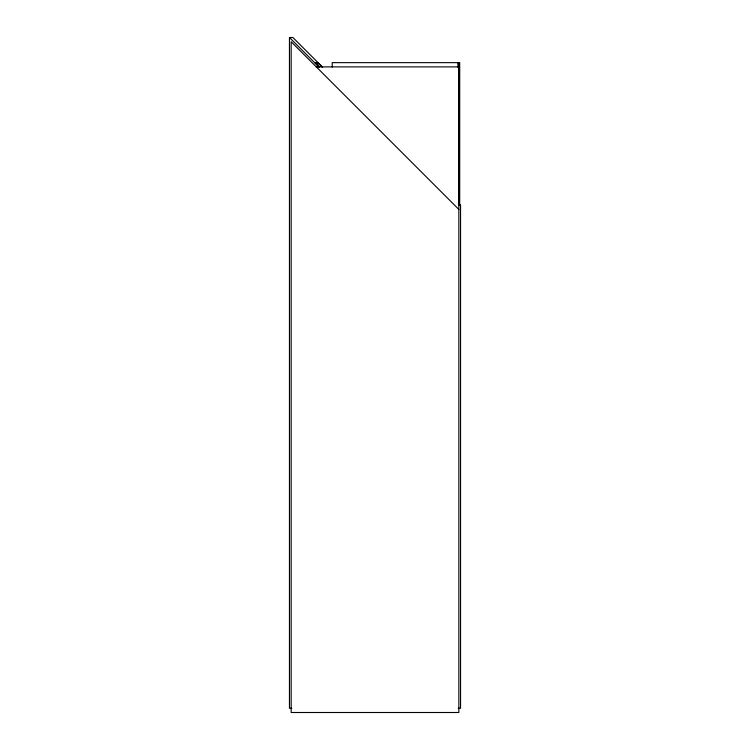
<?xml version="1.0" encoding="UTF-8"?>
<svg xmlns="http://www.w3.org/2000/svg" width="750" height="750" viewBox="0 0 750 750"><rect width="100%" height="100%" fill="white"/><g stroke="black" fill="none" stroke-linecap="round" stroke-linejoin="round"><path stroke-width="1.12" d="M291.788 708.263L289.453 708.263L289.453 37.5L292.894 37.5L322.622 67.237M321.853 66.806L317.709 62.663L314.962 62.663L319.106 66.806M316.312 66.891L458.85 66.891L458.85 712.5L291.159 712.5L291.159 41.738L458.85 209.428M458.494 205.172L460.547 205.191L460.547 708.263L458.212 708.263M458.541 203.531L460.2 205.191M289.453 37.5L319.191 67.237M459.703 205.172L459.703 62.644L332.241 62.644L332.241 67.116M459.188 62.644L459.188 205.172M458.494 62.644L458.494 67.312M457.978 62.644L457.978 67.312M317.709 62.663L317.709 66.169"/></g></svg>
